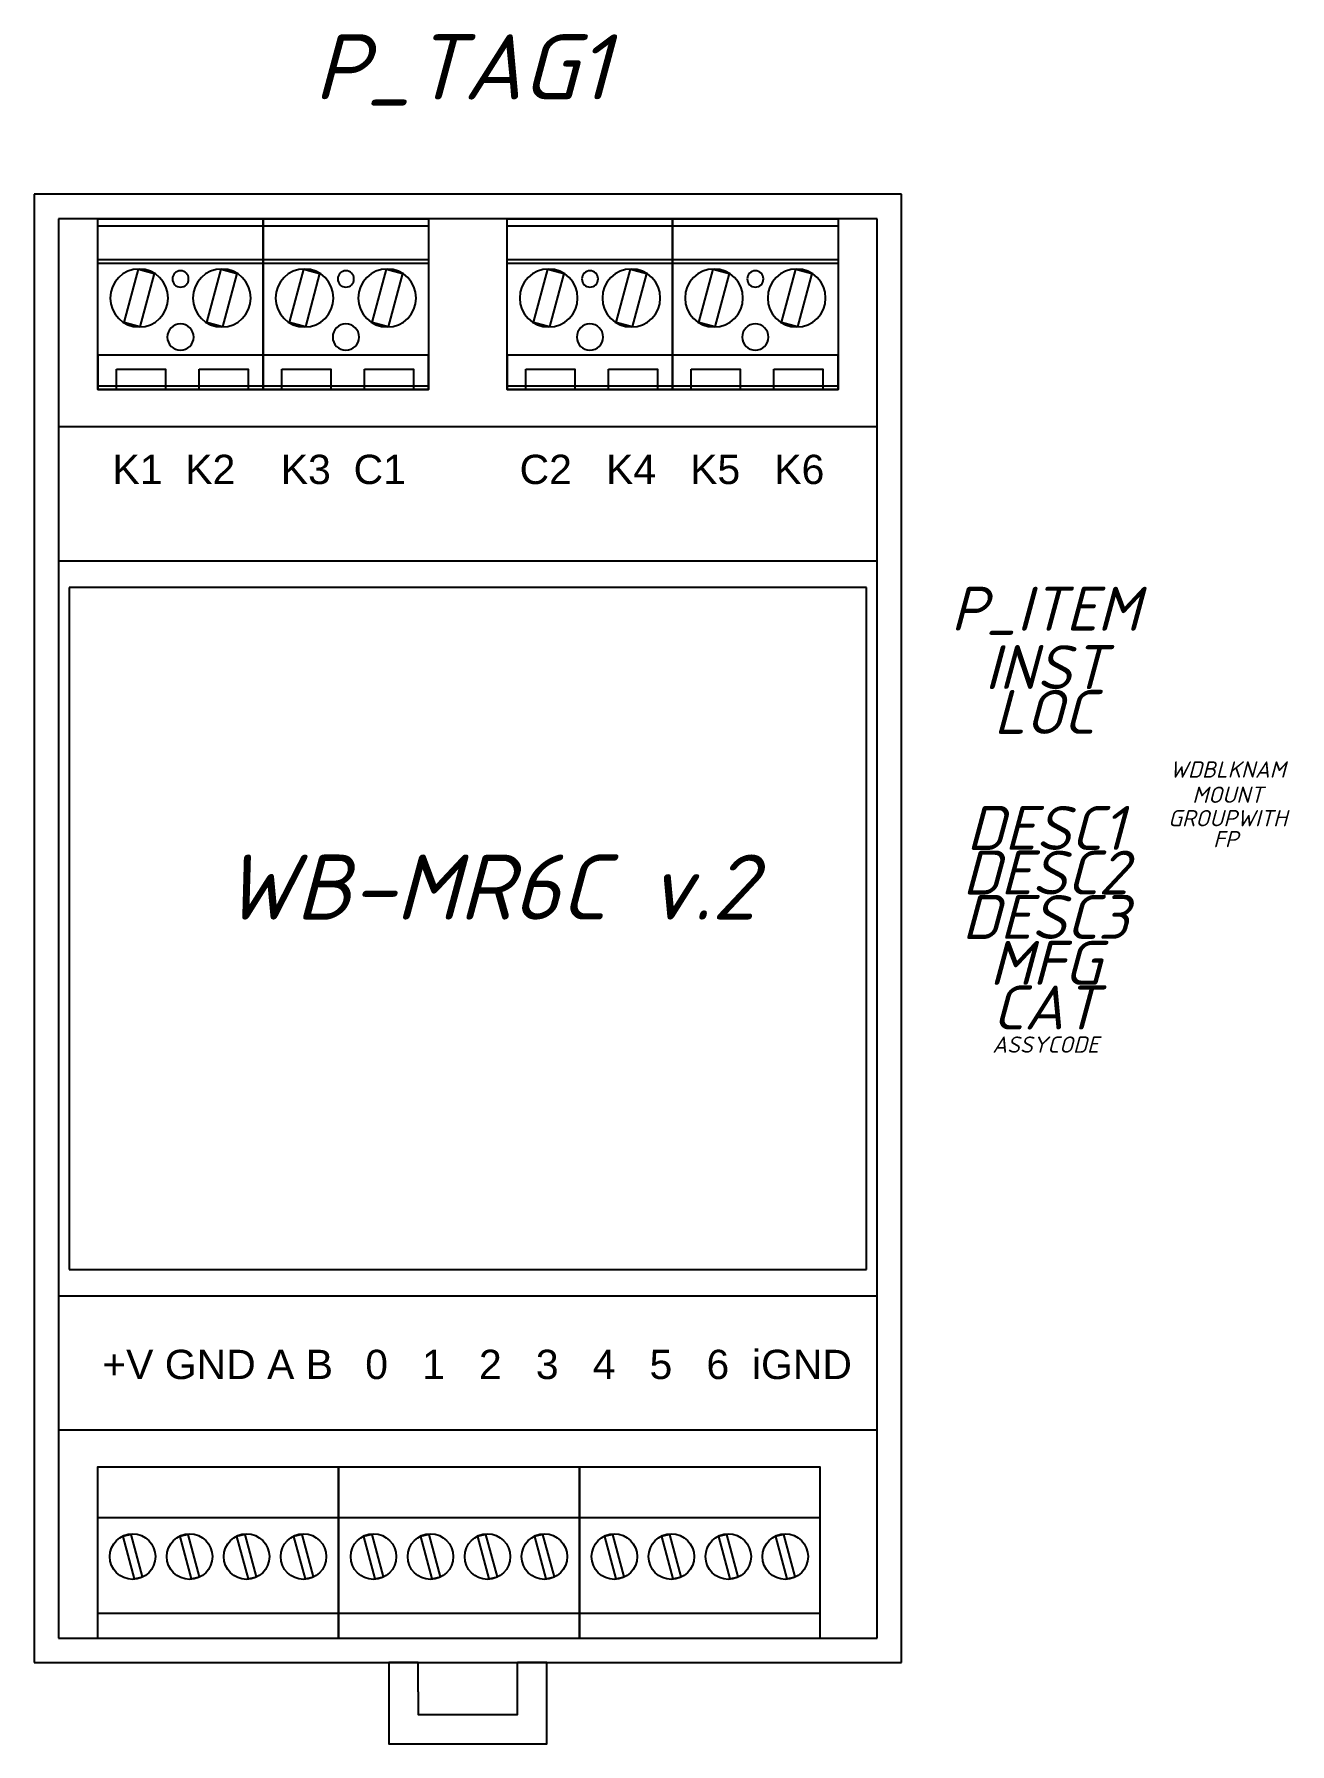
# Model space of a CAD drawing. Header units: millimetres. Extents: x 0 to 77, y -28 to 78.
import ezdxf
from ezdxf.enums import TextEntityAlignment as Align

# ---------------------------------------------------------------- set-up
doc = ezdxf.new("R2010")
doc.units = ezdxf.units.MM
doc.header["$LTSCALE"] = 6
doc.layers.add('Винты', color=8, linetype='Continuous')
doc.layers.add('Клеммники', color=125, linetype='Continuous')
doc.styles.add('WD_IEC', font='isocpeui.ttf', dxfattribs={"height": 2.5})
doc.styles.add('Подписи к клеммникам', font='arial.ttf', dxfattribs={"height": 1.8})

# ---------------------------------------------------------------- blocks, each defined once
blk = doc.blocks.new('*U2')
at = {"layer": 'Винты'}
blk.add_lwpolyline([(-0.05, -1.78), (0.93, -1.51), (0.05, 1.78), (-0.93, 1.51)], close=True, dxfattribs=at)
blk.add_circle((0, 0), 1.78, dxfattribs=at)
blk = doc.blocks.new('*U3')
at = {"layer": 'Винты', "color": 0, "linetype": 'ByBlock', "lineweight": -2, "transparency": 16777216}
for p in [(0, 0), (5.08, 0)]:
    blk.add_blockref('*U2', p, dxfattribs=at)
blk = doc.blocks.new('*U4')
at = {"layer": 'Клеммники'}
blk.add_circle((0, 0), 0.81, dxfattribs=at)
blk = doc.blocks.new('*U5')
at = {"layer": 'Клеммники', "color": 0, "linetype": 'ByBlock', "lineweight": -2, "transparency": 16777216}
blk.add_blockref('*U4', (0, 0), dxfattribs=at)
blk = doc.blocks.new('*U6')
at = {"layer": 'Клеммники'}
blk.add_circle((0, 0), 0.5, dxfattribs=at)
blk = doc.blocks.new('*U7')
at = {"layer": 'Клеммники', "color": 0, "linetype": 'ByBlock', "lineweight": -2, "transparency": 16777216}
blk.add_blockref('*U6', (0, 0), dxfattribs=at)
blk = doc.blocks.new('*U8')
at = {"layer": 'Клеммники'}
blk.add_lwpolyline([(-1.51, -0.63), (1.51, -0.63), (1.51, 0.63), (-1.51, 0.63)], close=True, dxfattribs=at)
blk = doc.blocks.new('*U9')
at = {"layer": 'Клеммники', "color": 0, "linetype": 'ByBlock', "lineweight": -2, "transparency": 16777216}
for p in [(0, 0), (5.08, 0)]:
    blk.add_blockref('*U8', p, dxfattribs=at)
blk = doc.blocks.new('*U0')
at = {"layer": 'Винты'}
blk.add_lwpolyline([(0.09, -1.37), (0.61, -1.24), (-0.09, 1.37), (-0.61, 1.24)], close=True, dxfattribs=at)
blk.add_circle((0, 0), 1.4, dxfattribs=at)
blk = doc.blocks.new('*U1')
at = {"layer": 'Клеммники', "color": 0, "linetype": 'ByBlock', "lineweight": -2, "transparency": 16777216}
for p in [(0, 0), (3.5, 0), (7, 0), (10.5, 0)]:
    blk.add_blockref('*U0', p, dxfattribs=at)

msp = doc.modelspace()

# ---------------------------------------------------------------- linework, layer by layer
for p, q in [((53.3, 67.67), (0, 67.67)), ((0, 67.67), (0, -22.53)), ((53.3, -22.53), (53.3, 67.67)), ((51.8, 66.17), (1.5, 66.17)), ((1.5, 66.17), (1.5, -21.03)), ((51.8, -21.03), (51.8, 66.17)), ((51.8, 53.38), (1.5, 53.38)), ((53.3, -8.24), (53.3, 53.38)), ((51.8, 45.14), (1.5, 45.14)), ((51.15, 43.52), (2.15, 43.52)), ((2.15, 43.52), (2.15, 1.62)), ((51.15, 1.62), (51.15, 43.52)), ((2.15, 1.62), (51.15, 1.62)), ((1.5, 0), (51.8, 0)), ((53.3, 0), (53.3, 0)), ((1.5, -8.24), (51.8, -8.24)), ((3.9, -10.53), (3.9, -10.53)), ((18.7, -10.53), (18.7, -10.53)), ((33.5, -10.53), (33.5, -10.53)), ((1.5, -21.03), (51.8, -21.03)), ((0, -22.53), (53.3, -22.53)), ((23.6, -24.33), (23.6, -22.53)), ((29.7, -24.33), (29.7, -22.53))]:
    msp.add_line(p, q)
for points in [[(3.91, 66.17), (14.07, 66.17), (14.07, 65.72), (3.91, 65.72)], [(3.91, 66.17), (14.07, 66.17), (14.07, 63.65), (3.91, 63.65)], [(3.91, 66.17), (14.07, 66.17), (14.07, 63.41), (3.91, 63.41)], [(3.91, 66.17), (14.07, 66.17), (14.07, 55.67), (3.91, 55.67)], [(14.07, 66.17), (24.23, 66.17), (24.23, 65.72), (14.07, 65.72)], [(14.07, 66.17), (24.23, 66.17), (24.23, 63.65), (14.07, 63.65)], [(14.07, 66.17), (24.23, 66.17), (24.23, 63.41), (14.07, 63.41)], [(14.07, 66.17), (24.23, 66.17), (24.23, 55.67), (14.07, 55.67)], [(29.07, 66.17), (39.23, 66.17), (39.23, 65.72), (29.07, 65.72)], [(29.07, 66.17), (39.23, 66.17), (39.23, 63.65), (29.07, 63.65)], [(29.07, 66.17), (39.23, 66.17), (39.23, 63.41), (29.07, 63.41)], [(29.07, 66.17), (39.23, 66.17), (39.23, 55.67), (29.07, 55.67)], [(39.23, 66.17), (49.39, 66.17), (49.39, 65.72), (39.23, 65.72)], [(39.23, 66.17), (49.39, 66.17), (49.39, 63.65), (39.23, 63.65)], [(39.23, 66.17), (49.39, 66.17), (49.39, 63.41), (39.23, 63.41)], [(39.23, 66.17), (49.39, 66.17), (49.39, 55.67), (39.23, 55.67)], [(3.91, 55.67), (14.07, 55.67), (14.07, 57.79), (3.91, 57.79)], [(14.07, 55.67), (24.23, 55.67), (24.23, 57.79), (14.07, 57.79)], [(29.07, 55.67), (39.23, 55.67), (39.23, 57.79), (29.07, 57.79)], [(39.23, 55.67), (49.39, 55.67), (49.39, 57.79), (39.23, 57.79)], [(3.91, 55.67), (14.07, 55.67), (14.07, 55.89), (3.91, 55.89)], [(14.07, 55.67), (24.23, 55.67), (24.23, 55.89), (14.07, 55.89)], [(29.07, 55.67), (39.23, 55.67), (39.23, 55.89), (29.07, 55.89)], [(39.23, 55.67), (49.39, 55.67), (49.39, 55.89), (39.23, 55.89)], [(3.9, -21.03), (18.7, -21.03), (18.7, -10.53), (3.9, -10.53)], [(3.9, -13.63), (18.7, -13.63), (18.7, -10.53), (3.9, -10.53)], [(18.7, -21.03), (33.5, -21.03), (33.5, -10.53), (18.7, -10.53)], [(18.7, -13.63), (33.5, -13.63), (33.5, -10.53), (18.7, -10.53)], [(33.5, -21.03), (48.3, -21.03), (48.3, -10.53), (33.5, -10.53)], [(33.5, -13.63), (48.3, -13.63), (48.3, -10.53), (33.5, -10.53)], [(3.9, -21.03), (18.7, -21.03), (18.7, -19.53), (3.9, -19.53)], [(18.7, -21.03), (33.5, -21.03), (33.5, -19.53), (18.7, -19.53)], [(33.5, -21.03), (48.3, -21.03), (48.3, -19.53), (33.5, -19.53)]]:
    msp.add_lwpolyline(points, close=True)
for points in [[(0, 45.14), (0, 45.14), (0, 0)], [(23.6, -22.53), (21.8, -22.53), (21.8, -27.53), (31.5, -27.53), (31.5, -22.53), (29.7, -22.53)], [(23.6, -24.33), (23.6, -25.73), (29.7, -25.73), (29.7, -24.33)]]:
    msp.add_lwpolyline(points)

# ---------------------------------------------------------------- block references
at = {"xscale": -1, "rotation": 180}
for name, p in [('*U3', (6.45, 61.3)), ('*U3', (16.61, 61.3)), ('*U3', (31.61, 61.3)), ('*U3', (41.77, 61.3)), ('*U7', (8.99, 62.47)), ('*U7', (19.15, 62.47)), ('*U7', (34.15, 62.47)), ('*U7', (44.31, 62.47)), ('*U5', (8.99, 58.9)), ('*U5', (19.15, 58.9)), ('*U5', (34.15, 58.9)), ('*U5', (44.31, 58.9)), ('*U9', (6.56, 56.3)), ('*U9', (16.72, 56.3)), ('*U9', (31.71, 56.3)), ('*U9', (41.87, 56.3))]:
    msp.add_blockref(name, p, dxfattribs=at)
for p in [(6.05, -16.03), (20.85, -16.03), (35.65, -16.03)]:
    msp.add_blockref('*U1', p)

# ---------------------------------------------------------------- texts
at = {"style": 'Подписи к клеммникам'}
for s, p in [('K1  K2    K3  C1          C2   K4   K5   K6 ', (4.81, 49.87)), ('+V GND A B', (4.18, -5.12)), ('0   1   2   3   4   5   6  iGND', (20.34, -5.12))]:
    msp.add_text(s, height=1.8, dxfattribs=at).set_placement(p)
at = {"insert": (11.59, 27.11), "char_height": 4, "attachment_point": 1, "style": 'WD_IEC'}
msp.add_mtext_dynamic_manual_height_columns('WB-MR6C v.2', width=41.9231, gutter_width=12.5, heights=[0], dxfattribs=at)
at = {"style": 'WD_IEC'}
for tag, height, p in [('P_TAG1', 4, (26.28, 73.5)), ('DESC1', 2.7, (62.13, 27.39)), ('DESC2', 2.7, (62.13, 24.65)), ('DESC3', 2.7, (62.13, 21.92))]:
    msp.add_attdef(tag, text='', height=height, dxfattribs=at).set_placement(p, align=Align.CENTER)
for tag, text, height, flags, p in [('P_ITEM', '', 2.7, 1, (62.13, 40.86)), ('INST', '', 2.7, 1, (62.13, 37.27)), ('LOC', '', 2.7, 1, (62.06, 34.52)), ('WDBLKNAM', 'AM', 1, 1, (73.33, 31.83)), ('MOUNT', '', 1, 1, (73.33, 30.28)), ('GROUPWITH', '', 1, 1, (73.33, 28.84)), ('FP', '', 1, 1, (73.21, 27.55)), ('MFG', '', 2.7, 1, (62.13, 19.1)), ('CAT', '', 2.7, 1, (62.13, 16.36)), ('ASSYCODE', '', 1, 9, (62.14, 14.93))]:
    msp.add_attdef(tag, text=text, height=height, dxfattribs=dict(at, flags=flags)).set_placement(p, align=Align.CENTER)

doc.saveas('drawing.dxf')
